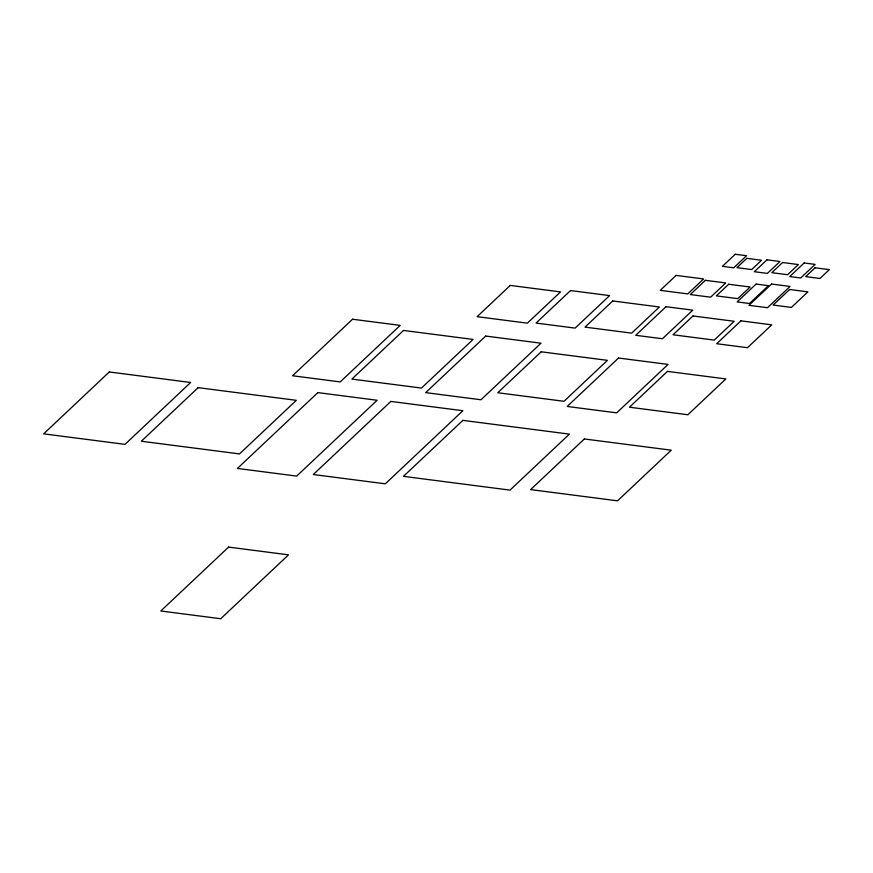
<?xml version="1.0" encoding="UTF-8"?>
<svg xmlns="http://www.w3.org/2000/svg" width="873" height="873" viewBox="0 0 873 873"><rect width="100%" height="100%" fill="white"/><g stroke="black" fill="none" stroke-linecap="round" stroke-linejoin="round"><path stroke-width="1.31" d="M109.3 371.974L43.65 433.848L125.014 444.346L190.652 382.472L109.3 371.974M198.16 387.656L141.317 441.236L239.497 453.905L296.34 400.325L198.16 387.656M352.539 319.234L292.564 375.761L340.197 381.916L400.183 325.378L352.539 319.234M317.859 392.61L237.412 468.441L296.678 476.091L377.125 400.26L317.859 392.61M403.512 330.441L351.895 379.089L421.473 388.07L473.09 339.422L403.512 330.441M228.595 547.098L160.807 610.991L220.738 618.728L288.526 554.835L228.595 547.098M510.258 285.416L477.105 316.681L527.368 323.163L560.531 291.909L510.258 285.416M390.853 401.416L313.287 474.53L385.32 483.817L462.876 410.714L390.853 401.416M485.704 336.061L425.675 392.632L480.979 399.769L540.998 343.198L485.704 336.061M570.516 290.567L536.044 323.065L575.111 328.106L609.594 295.609L570.516 290.567M462.865 420.371L403.468 476.352L510.007 490.113L569.403 434.121L462.865 420.371M541.195 351.797L497.752 392.741L563.991 401.296L607.433 360.342L541.195 351.797M612.748 300.967L585.008 327.113L631.659 333.137L659.388 306.99L612.748 300.967M676.106 275.399L660.239 290.349L687.76 293.906L703.638 278.945L676.106 275.399M666.044 306.707L635.708 335.297L662.421 338.746L692.758 310.155L666.044 306.707M618.531 358.028L567.155 406.458L616.676 412.853L668.063 364.412L618.531 358.028M705.395 280.32L690.292 294.561L710.633 297.18L725.736 282.95L705.395 280.32M735.23 254.272L722.429 266.33L733.756 267.793L746.557 255.734L735.23 254.272M746.797 258.353L736.943 267.64L751.718 269.55L761.572 260.263L746.797 258.353M692.976 315.971L673.028 334.774L714.245 340.099L734.193 321.286L692.976 315.971M728.671 284.249L716.34 295.882L737.794 298.642L750.125 287.01L728.671 284.249M766.963 259.827L754.348 271.721L767.378 273.402L779.993 261.507L766.963 259.827M584.343 438.966L530.631 489.6L617.549 500.818L671.272 450.184L584.343 438.966M756.083 284.074L737.15 301.916L749.503 303.509L768.436 285.667L756.083 284.074M782.612 262.511L771.819 272.682L787.599 274.722L798.391 264.541L782.612 262.511M667.452 371.396L629.455 407.211L687.859 414.751L725.867 378.926L667.452 371.396M771.525 284.052L748.958 305.321L767.498 307.711L790.054 286.442L771.525 284.052M740.926 320.849L716.657 343.722L747.484 347.705L771.754 324.832L740.926 320.849M804.142 262.969L789.716 276.566L800.705 277.985L815.131 264.388L804.142 262.969M789.618 289.498L773.107 305.059L791.396 307.416L807.907 291.855L789.618 289.498M815.044 267.793L805.681 276.621L819.976 278.465L829.35 269.637L815.044 267.793"/></g></svg>
